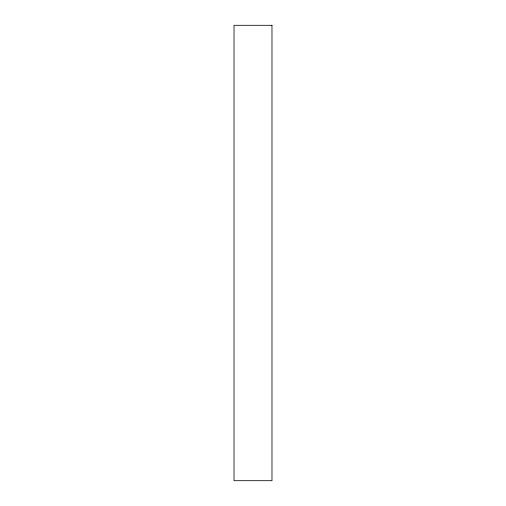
<?xml version="1.0" encoding="UTF-8"?>
<svg xmlns="http://www.w3.org/2000/svg" width="506" height="506" viewBox="0 0 506 506"><rect width="100%" height="100%" fill="white"/><g stroke="black" fill="none" stroke-linecap="round" stroke-linejoin="round"><path stroke-width="0.76" d="M271.975 25.3L234.025 25.3L234.025 480.7L271.975 480.7L271.975 25.3"/></g></svg>
